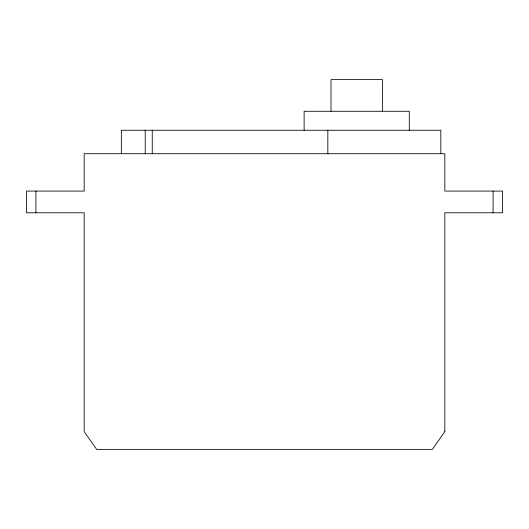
<?xml version="1.0" encoding="UTF-8"?>
<svg xmlns="http://www.w3.org/2000/svg" width="529" height="529" viewBox="0 0 529 529"><rect width="100%" height="100%" fill="white"/><g stroke="black" fill="none" stroke-linecap="round" stroke-linejoin="round"><path stroke-width="0.79" d="M493.094 191.081L493.094 212.79M440.836 153.721L440.836 130.26L121.353 130.26L121.353 153.721M409.294 130.26L409.294 111.275L304.129 111.275L304.129 130.26M382.407 111.275L382.407 79.621L331.015 79.621L331.015 111.275M327.828 130.26L327.828 153.721M152.253 130.26L152.253 153.721M145.21 130.26L145.21 153.721M35.906 191.081L35.906 212.79M444.823 431.604L432.325 449.379L96.675 449.379L84.177 431.604L84.177 212.79L26.45 212.79L26.45 191.081L84.177 191.081L84.177 153.721L444.823 153.721L444.823 191.081L502.55 191.081L502.55 212.79L444.823 212.79L444.823 431.604"/></g></svg>
